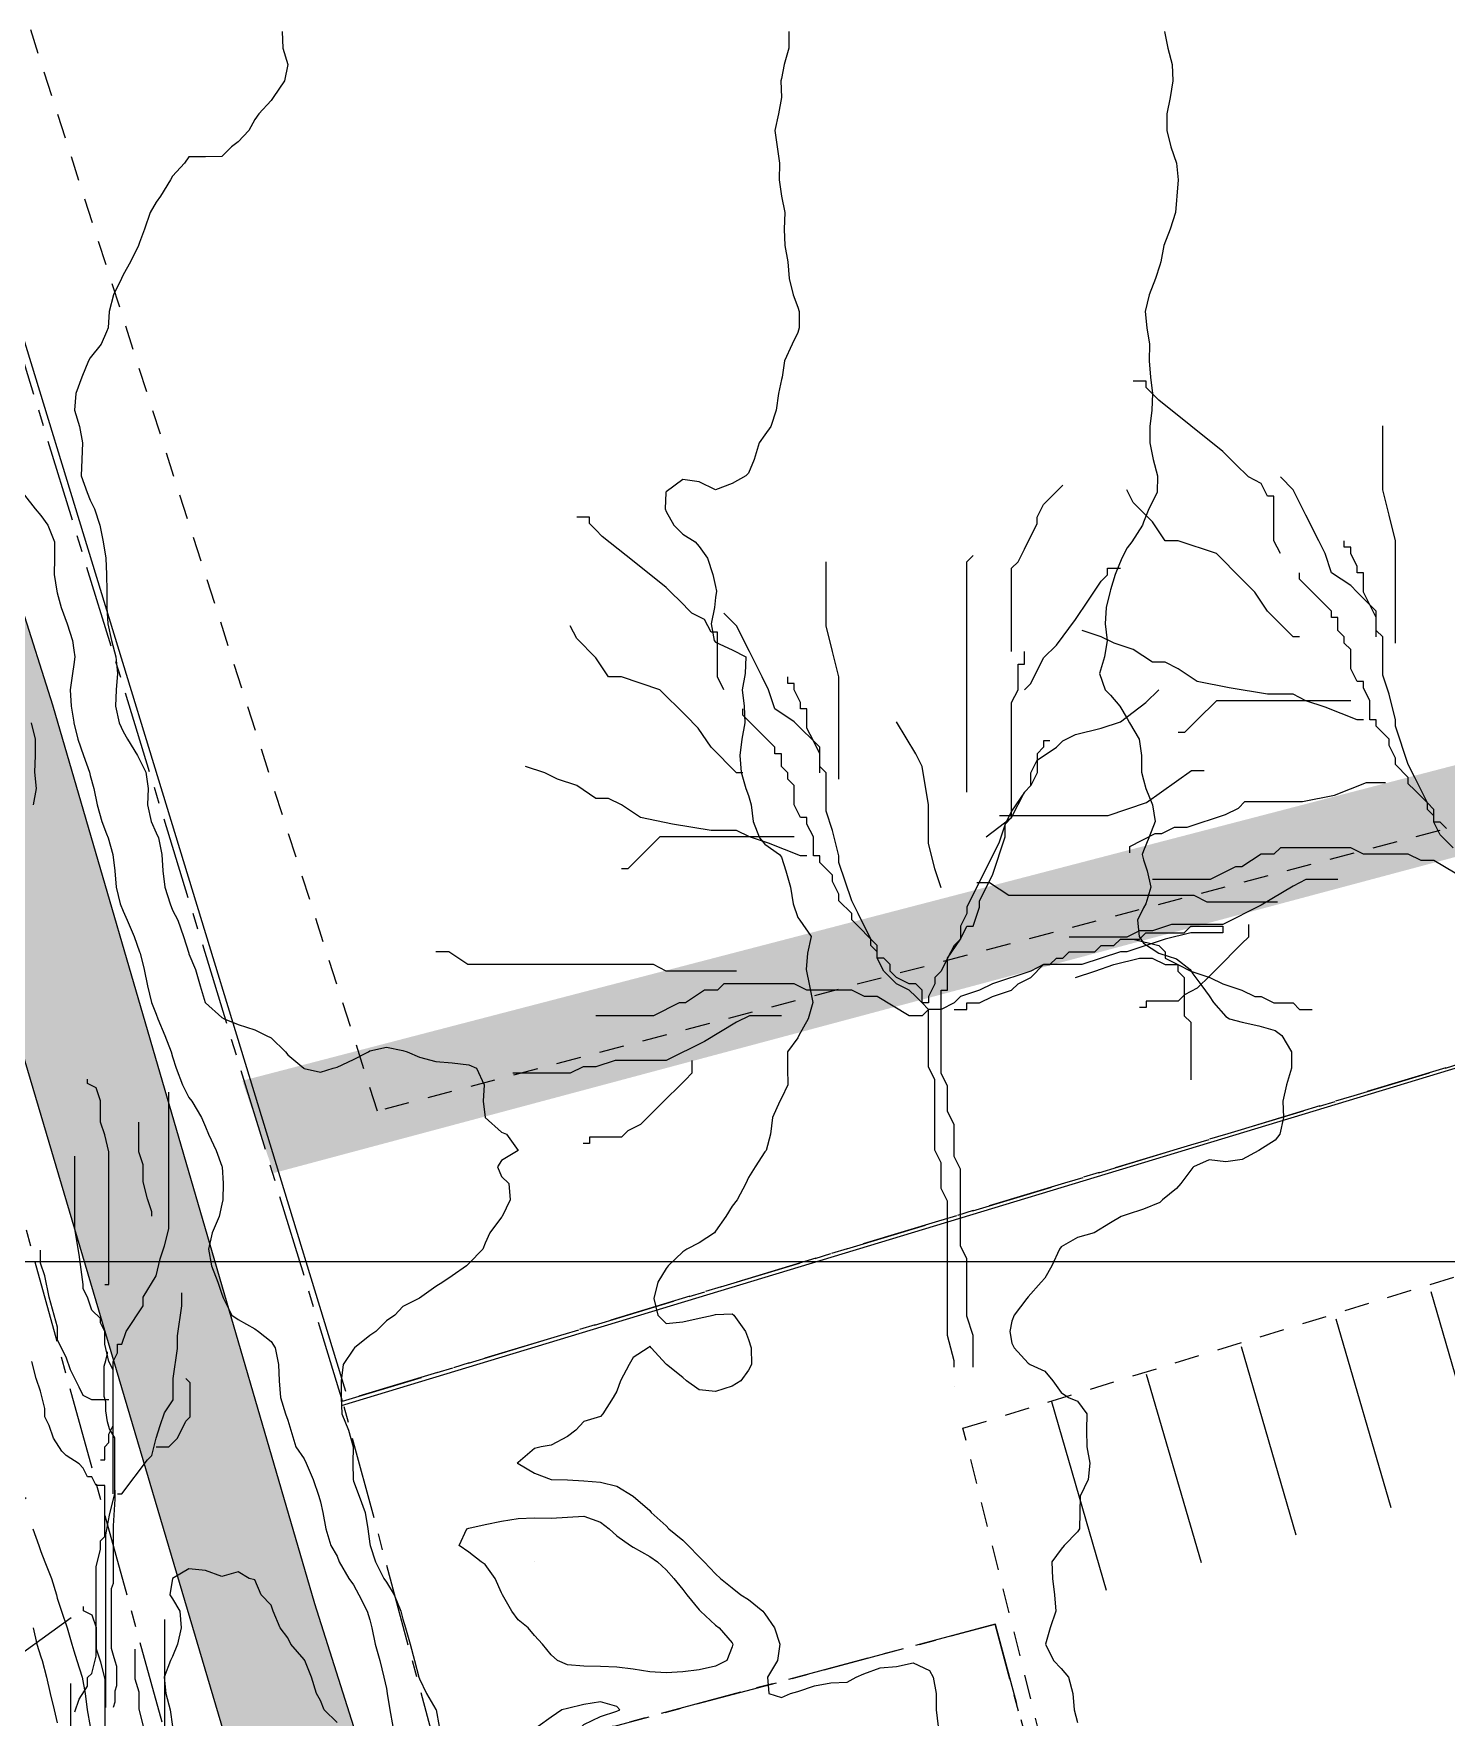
# Model space of a CAD drawing. Header units: centimetres. Extents: x 0 to 642158, y -847 to 649707.
# Drawn here: x 616897 to 616940, y 621173.5 to 621224.7 of the extents above; entities that cross this region are included whole.
import ezdxf

# ---------------------------------------------------------------- set-up
doc = ezdxf.new("R2010")
doc.units = ezdxf.units.CM
doc.header["$MEASUREMENT"] = 0
doc.linetypes.add('CENTERX2', pattern=[4, 2.5, -0.5, 0.5, -0.5])
doc.linetypes.add('JIS_02_0.7', pattern=[1.35, 0.75, -0.6])
for name, color, linetype, lineweight in [('MEV_grille', 254, 'Continuous', 9), ('MEV_schema paysager_V', 7, 'Continuous', 20), ('MEV_vegetal_V', 7, 'Continuous', 25), ('WAL_parcellaire agricole', 7, 'JIS_02_0.7', 25), ('WAL_topographie 0.5', 253, 'Continuous', 20)]:
    doc.layers.add(name, color=color, linetype=linetype, lineweight=lineweight)
doc.layers.add('MEV_schema paysager_Ha', color=7, linetype='Continuous', lineweight=25, transparency=0.13)
doc.layers.add('SPW_parcellaire cadastral', color=7, linetype='CENTERX2', lineweight=25, true_color=0xff0542)
doc.linetypes.add('FENCELINE1', pattern='A,6.35,-2.54,[133,ltypeshp.shx,S=2.54,R=0,X=-2.54,Y=0],-2.54,25.4', length=36.83)
picture_1 = doc.add_image_def('image2.png', size_in_pixel=(6614, 11023))

# ---------------------------------------------------------------- blocks, each defined once
blk = doc.blocks.new('legende vegetal')
at = {"layer": 'MEV_vegetal_V'}
for points in [[(616934.811, 621208.694), (616934.616, 621209.083), (616934.616, 621210.442), (616934.422, 621210.442), (616934.228, 621210.831), (616933.839, 621211.025), (616933.451, 621211.414), (616933.256, 621211.608), (616933.062, 621211.802), (616932.09, 621212.579), (616931.119, 621213.356), (616930.924, 621213.55), (616930.73, 621213.745), (616930.73, 621213.939), (616930.342, 621213.939)], [(616938.309, 621205.975), (616938.309, 621209.083), (616938.114, 621209.86), (616937.92, 621210.637), (616937.92, 621212.579)], [(616937.726, 621206.169), (616937.726, 621206.946), (616937.531, 621207.14), (616937.143, 621207.529), (616936.948, 621207.723), (616936.365, 621208.111), (616936.171, 621208.694), (616935.977, 621209.083), (616935.588, 621209.86), (616935.199, 621210.637), (616934.811, 621211.025)], [(616926.645, 621205.724), (616926.645, 621208.249), (616926.84, 621208.443), (616927.034, 621208.832), (616927.423, 621209.609), (616927.423, 621209.803), (616927.617, 621210.192), (616928.2, 621210.774)], [(616935.394, 621206.169), (616935.199, 621206.169), (616934.422, 621206.946), (616934.033, 621207.529), (616933.645, 621207.917), (616932.868, 621208.694), (616931.702, 621209.083), (616931.313, 621209.083), (616930.924, 621209.665), (616930.342, 621210.248), (616930.147, 621210.637)], [(616917.901, 621204.559), (616917.707, 621204.947), (616917.707, 621206.307), (616917.513, 621206.307), (616917.318, 621206.695), (616916.93, 621206.89), (616916.541, 621207.278), (616916.347, 621207.472), (616916.152, 621207.666), (616915.181, 621208.443), (616914.209, 621209.22), (616914.015, 621209.415), (616913.82, 621209.609), (616913.82, 621209.803), (616913.432, 621209.803)], [(616940.057, 621199.759), (616939.669, 621200.147), (616939.474, 621200.536), (616939.474, 621200.924), (616939.28, 621201.119), (616938.891, 621201.896), (616938.697, 621202.284), (616938.309, 621203.45), (616938.309, 621203.644), (616938.114, 621204.421), (616937.92, 621205.003), (616937.92, 621206.169), (616937.726, 621206.363), (616937.726, 621206.752), (616937.531, 621207.14), (616937.337, 621207.529), (616937.337, 621208.111), (616937.143, 621208.111), (616937.143, 621208.306), (616936.948, 621208.694), (616936.948, 621208.888), (616936.754, 621208.888), (616936.754, 621209.083)], [(616925.285, 621201.451), (616925.285, 621208.443), (616925.48, 621208.638)], [(616921.399, 621201.839), (616921.399, 621204.947), (616921.204, 621205.724), (616921.01, 621206.501), (616921.01, 621208.443)], [(616927.034, 621204.559), (616927.228, 621204.753), (616927.617, 621205.53), (616928.006, 621205.918), (616928.589, 621206.695), (616928.977, 621207.278), (616929.366, 621207.861), (616929.56, 621208.055), (616929.56, 621208.249), (616929.949, 621208.249)], [(616939.863, 621200.342), (616939.669, 621200.536), (616939.474, 621200.536), (616939.474, 621200.73), (616939.28, 621200.924), (616939.28, 621201.119), (616938.891, 621201.507), (616938.697, 621201.701), (616938.697, 621201.896), (616938.309, 621202.284), (616938.309, 621202.478), (616938.114, 621202.867), (616938.114, 621203.061), (616937.726, 621203.45), (616937.726, 621203.644), (616937.531, 621203.644), (616937.531, 621204.227), (616937.337, 621204.615), (616937.337, 621204.809), (616937.143, 621204.809), (616936.948, 621205.198), (616936.948, 621205.78), (616936.754, 621205.975), (616936.754, 621206.169), (616936.56, 621206.363), (616936.56, 621206.752), (616936.365, 621206.752), (616936.365, 621206.946), (616936.171, 621207.14), (616935.977, 621207.334), (616935.588, 621207.723), (616935.394, 621207.917), (616935.394, 621208.111)], [(616918.484, 621202.033), (616918.29, 621202.033), (616917.513, 621202.81), (616917.124, 621203.393), (616916.735, 621203.782), (616915.958, 621204.559), (616914.792, 621204.947), (616914.403, 621204.947), (616914.015, 621205.53), (616913.432, 621206.113), (616913.238, 621206.501)], [(616920.816, 621202.033), (616920.816, 621202.81), (616920.622, 621203.005), (616920.233, 621203.393), (616920.039, 621203.587), (616919.456, 621203.976), (616919.261, 621204.559), (616919.067, 621204.947), (616918.678, 621205.724), (616918.29, 621206.501), (616917.901, 621206.89)], [(616937.337, 621203.644), (616937.143, 621203.644), (616936.171, 621204.032), (616935.588, 621204.227), (616935.199, 621204.421), (616934.422, 621204.421), (616933.256, 621204.615), (616932.285, 621204.809), (616931.702, 621205.198), (616931.313, 621205.392), (616930.924, 621205.392), (616930.342, 621205.78), (616929.759, 621205.975), (616929.37, 621206.169), (616928.787, 621206.363)], [(616925.48, 621183.969), (616925.48, 621184.94), (616925.285, 621185.523), (616925.285, 621187.271), (616925.091, 621187.659), (616925.091, 621189.99), (616924.897, 621190.379), (616924.897, 621191.35), (616924.702, 621191.738), (616924.702, 621192.515), (616924.508, 621192.904), (616924.508, 621195.429), (616924.702, 621195.429), (616924.702, 621196.4), (616925.091, 621196.983), (616925.285, 621197.371), (616925.48, 621197.371), (616925.674, 621197.954), (616925.674, 621198.148), (616926.063, 621198.925), (616926.451, 621200.091), (616926.451, 621200.479), (616926.645, 621200.674), (616926.645, 621204.17), (616926.84, 621204.559), (616926.84, 621205.336), (616927.034, 621205.336), (616927.034, 621205.724)], [(616927.811, 621203.005), (616927.617, 621203.005), (616927.617, 621202.81), (616927.423, 621202.616), (616927.423, 621202.033), (616927.228, 621201.645), (616927.034, 621201.451), (616926.645, 621200.868), (616926.451, 621200.479), (616926.257, 621199.897), (616925.48, 621198.343), (616925.285, 621197.954), (616925.285, 621197.76), (616925.091, 621197.371), (616925.091, 621196.983), (616924.897, 621196.789), (616924.702, 621196.4), (616924.508, 621196.012), (616924.314, 621195.818), (616924.314, 621195.623), (616924.119, 621195.235), (616924.119, 621195.041), (616923.925, 621195.041), (616923.731, 621195.235), (616923.536, 621195.429), (616923.148, 621195.623), (616922.759, 621196.012), (616922.565, 621196.4), (616922.565, 621196.789), (616922.37, 621196.983), (616921.982, 621197.76), (616921.787, 621198.148), (616921.399, 621199.314), (616921.399, 621199.508), (616921.204, 621200.285), (616921.01, 621200.868), (616921.01, 621202.033), (616920.816, 621202.228), (616920.816, 621202.616), (616920.622, 621203.005), (616920.427, 621203.393), (616920.427, 621203.976), (616920.233, 621203.976), (616920.233, 621204.17), (616920.039, 621204.559), (616920.039, 621204.753), (616919.844, 621204.753), (616919.844, 621204.947)], [(616925.868, 621200.091), (616926.645, 621200.674), (616927.034, 621201.451), (616927.228, 621201.645), (616927.228, 621202.033), (616927.423, 621202.422), (616928.006, 621202.81), (616928.2, 621203.005), (616928.589, 621203.199), (616929.366, 621203.393), (616929.949, 621203.587), (616930.726, 621204.17), (616931.115, 621204.559)], [(616924.897, 621183.969), (616924.897, 621184.163), (616924.702, 621184.94), (616924.702, 621189.019), (616924.508, 621189.408), (616924.508, 621190.184), (616924.314, 621190.573), (616924.314, 621192.71), (616924.119, 621193.098), (616924.119, 621194.846), (616923.925, 621195.041), (616923.925, 621195.429), (616923.731, 621195.623), (616923.536, 621195.623), (616923.148, 621195.818), (616922.953, 621196.012), (616922.953, 621196.206), (616922.759, 621196.4), (616922.565, 621196.4), (616922.565, 621196.595), (616922.37, 621196.789), (616922.37, 621196.983), (616921.982, 621197.371), (616921.787, 621197.566), (616921.787, 621197.76), (616921.399, 621198.148), (616921.399, 621198.343), (616921.204, 621198.731), (616921.204, 621198.925), (616920.816, 621199.314), (616920.816, 621199.508), (616920.622, 621199.508), (616920.622, 621200.091), (616920.427, 621200.479), (616920.427, 621200.674), (616920.233, 621200.674), (616920.039, 621201.062), (616920.039, 621201.645), (616919.844, 621201.839), (616919.844, 621202.033), (616919.65, 621202.228), (616919.65, 621202.616), (616919.456, 621202.616), (616919.456, 621202.81), (616919.261, 621203.005), (616919.067, 621203.199), (616918.678, 621203.587), (616918.484, 621203.782), (616918.484, 621203.976)], [(616936.948, 621204.227), (616932.868, 621204.227), (616932.673, 621204.032), (616932.479, 621203.838), (616932.09, 621203.45), (616931.896, 621203.255), (616931.702, 621203.255)], [(616924.508, 621198.537), (616924.314, 621199.12), (616924.119, 621199.897), (616924.119, 621201.062), (616923.925, 621202.228), (616923.731, 621202.616), (616923.148, 621203.587)], [(616920.427, 621199.508), (616920.233, 621199.508), (616919.261, 621199.897), (616918.678, 621200.091), (616918.29, 621200.285), (616917.513, 621200.285), (616916.347, 621200.479), (616915.375, 621200.674), (616914.792, 621201.062), (616914.403, 621201.256), (616914.015, 621201.256), (616913.432, 621201.645), (616912.849, 621201.839), (616912.46, 621202.033), (616911.877, 621202.228)], [(616926.279, 621200.741), (616929.583, 621200.741), (616930.748, 621201.129), (616932.109, 621202.101), (616932.497, 621202.101)], [(616930.233, 621199.605), (616930.233, 621199.799), (616931.01, 621200.187), (616931.205, 621200.187), (616931.593, 621200.382), (616931.982, 621200.382), (616933.148, 621200.77), (616933.536, 621200.964), (616933.731, 621201.159), (616935.479, 621201.159), (616936.451, 621201.353), (616937.423, 621201.741), (616938.006, 621201.741)], [(616940.446, 621198.788), (616939.474, 621199.37), (616939.086, 621199.37), (616938.697, 621199.565), (616937.337, 621199.565), (616936.948, 621199.759), (616934.811, 621199.759), (616934.616, 621199.565), (616934.228, 621199.565), (616933.645, 621199.176), (616933.451, 621199.176), (616932.673, 621198.788), (616930.924, 621198.788)], [(616920.039, 621200.091), (616915.958, 621200.091), (616915.764, 621199.897), (616915.569, 621199.702), (616915.181, 621199.314), (616914.986, 621199.12), (616914.792, 621199.12)], [(616936.56, 621198.788), (616935.588, 621198.788), (616935.199, 621198.593), (616934.228, 621198.011), (616933.062, 621197.428), (616931.507, 621197.428), (616930.924, 621197.234), (616930.536, 621197.234), (616930.147, 621197.04), (616928.398, 621197.04)], [(616934.721, 621198.109), (616932.584, 621198.109), (616932.195, 621198.303), (616926.56, 621198.303), (616925.977, 621198.691), (616925.588, 621198.691)], [(616924.897, 621194.846), (616925.285, 621194.846), (616925.285, 621195.041), (616925.674, 621195.041), (616926.063, 621195.235), (616926.645, 621195.429), (616926.84, 621195.623), (616927.228, 621195.818), (616927.617, 621196.206), (616927.811, 621196.206), (616928.006, 621196.4), (616928.2, 621196.4), (616928.394, 621196.595), (616929.172, 621196.595), (616929.366, 621196.789), (616929.754, 621196.789), (616929.949, 621196.983), (616930.532, 621196.983), (616930.726, 621197.177), (616931.892, 621197.177), (616932.086, 621197.371), (616933.058, 621197.371), (616933.058, 621197.177), (616932.086, 621197.177), (616931.309, 621196.983), (616930.143, 621196.595), (616929.949, 621196.595), (616928.783, 621196.206), (616927.617, 621196.206), (616927.228, 621196.012), (616926.063, 621195.623), (616925.674, 621195.429), (616925.091, 621195.235), (616924.897, 621195.041), (616924.508, 621194.846), (616924.119, 621194.846), (616923.925, 621194.652), (616923.536, 621194.652), (616922.565, 621195.235), (616922.176, 621195.235), (616921.787, 621195.429), (616920.427, 621195.429), (616920.039, 621195.623), (616917.901, 621195.623), (616917.707, 621195.429), (616917.318, 621195.429), (616916.735, 621195.041), (616916.541, 621195.041), (616915.764, 621194.652), (616914.015, 621194.652)], [(616933.839, 621197.428), (616933.839, 621197.04), (616933.645, 621196.845), (616933.451, 621196.651), (616933.062, 621196.263), (616932.673, 621195.874), (616932.285, 621195.486), (616931.896, 621195.291), (616931.702, 621195.097), (616930.73, 621195.097), (616930.73, 621194.903), (616930.536, 621194.903)], [(616930.143, 621196.983), (616930.337, 621196.983), (616931.115, 621196.789), (616931.309, 621196.595), (616931.309, 621196.4), (616931.698, 621196.206), (616931.698, 621196.012), (616931.892, 621195.818), (616931.892, 621194.652), (616932.086, 621194.458), (616932.086, 621192.71)], [(616918.29, 621196.012), (616916.152, 621196.012), (616915.764, 621196.206), (616910.128, 621196.206), (616909.546, 621196.595), (616909.157, 621196.595)], [(616928.589, 621195.818), (616929.172, 621196.012), (616929.754, 621196.206), (616930.532, 621196.4), (616930.92, 621196.4), (616931.309, 621196.206), (616931.698, 621196.206), (616932.086, 621196.012), (616932.669, 621195.818), (616933.058, 621195.623), (616933.641, 621195.429), (616934.03, 621195.235), (616934.224, 621195.235), (616934.612, 621195.041), (616935.195, 621195.041), (616935.39, 621194.846), (616935.778, 621194.846)], [(616919.65, 621194.652), (616918.678, 621194.652), (616918.29, 621194.458), (616917.318, 621193.875), (616916.152, 621193.292), (616914.598, 621193.292), (616914.015, 621193.098), (616913.626, 621193.098), (616913.238, 621192.904), (616911.489, 621192.904)], [(616916.93, 621193.292), (616916.93, 621192.904), (616916.735, 621192.71), (616916.541, 621192.515), (616916.152, 621192.127), (616915.764, 621191.738), (616915.375, 621191.35), (616914.986, 621191.156), (616914.792, 621190.961), (616913.82, 621190.961), (616913.82, 621190.767), (616913.626, 621190.767)], [(616899.092, 621186.488), (616899.222, 621186.488), (616899.222, 621190.514), (616899.092, 621191.033), (616898.963, 621191.423), (616898.963, 621192.072), (616898.833, 621192.462), (616898.573, 621192.592), (616898.573, 621192.722)], [(616898.963, 621181.163), (616899.092, 621181.163), (616899.092, 621181.552), (616899.222, 621181.682), (616899.222, 621181.942), (616899.353, 621182.202), (616899.353, 621184.15), (616899.482, 621184.409), (616899.482, 621184.669), (616899.612, 621184.669), (616899.742, 621185.059), (616900.262, 621185.838), (616900.262, 621186.098), (616900.652, 621186.747), (616900.782, 621187.267), (616900.911, 621187.657), (616901.041, 621188.176), (616901.041, 621192.332)], [(616900.521, 621188.566), (616900.521, 621188.695), (616900.392, 621189.085), (616900.262, 621189.605), (616900.262, 621190.124), (616900.132, 621190.514), (616900.132, 621191.423)], [(616899.353, 621180.123), (616899.353, 621183.89), (616899.222, 621184.15), (616899.092, 621184.669), (616899.092, 621185.059), (616898.963, 621185.319), (616898.963, 621185.449), (616898.702, 621185.708), (616898.573, 621186.098), (616898.443, 621186.358), (616898.443, 621186.488), (616898.313, 621187.397), (616898.183, 621188.176), (616898.183, 621190.384)], [(616898.183, 621173.499), (616898.313, 621173.889), (616898.573, 621174.279), (616898.573, 621174.539), (616898.702, 621174.668), (616898.833, 621175.188), (616898.833, 621177.915), (616898.963, 621178.435), (616898.963, 621178.695), (616899.092, 621178.825), (616899.092, 621180.383), (616898.833, 621180.383), (616898.702, 621180.643), (616898.573, 621180.643), (616898.443, 621180.903), (616898.313, 621181.033), (616897.923, 621181.292), (616897.793, 621181.422), (616897.534, 621181.812), (616897.403, 621182.202), (616897.273, 621182.461), (616897.273, 621182.721), (616897.144, 621183.24), (616897.014, 621183.63), (616896.883, 621184.15)], [(616899.222, 621182.981), (616898.702, 621182.981), (616898.443, 621183.111), (616898.313, 621183.37), (616898.053, 621183.89), (616897.923, 621184.28), (616897.663, 621184.799), (616897.663, 621185.189), (616897.403, 621186.098), (616897.273, 621186.747), (616897.144, 621187.137), (616897.144, 621187.527)], [(616899.482, 621180.123), (616899.612, 621180.123), (616900.392, 621181.163), (616900.521, 621181.292), (616900.652, 621181.812), (616900.782, 621182.202), (616900.911, 621182.591), (616901.172, 621182.981), (616901.172, 621183.63), (616901.301, 621184.539), (616901.301, 621184.929), (616901.431, 621185.838), (616901.431, 621186.228)], [(616899.126, 621173.635), (616899.126, 621178.876), (616899.181, 621179.149), (616899.236, 621179.477), (616899.4, 621180.132), (616899.4, 621181.824), (616899.236, 621182.097), (616899.181, 621182.316), (616899.126, 621182.643), (616899.126, 621182.916), (616899.072, 621183.08), (616899.072, 621184.008), (616899.126, 621184.172), (616899.181, 621184.39), (616899.181, 621184.445)], [(616900.652, 621181.552), (616901.041, 621181.552), (616901.172, 621181.682), (616901.301, 621181.812), (616901.561, 621182.332), (616901.691, 621182.461), (616901.691, 621183.5), (616901.561, 621183.63)], [(616924.897, 621183.386), (616924.897, 621183.386)], [(616899.4, 621180.241), (616899.4, 621179.968), (616899.345, 621179.149), (616899.345, 621177.402), (616899.29, 621177.238), (616899.29, 621175.436), (616899.345, 621175.218), (616899.4, 621175.054), (616899.454, 621174.891), (616899.454, 621174.29), (616899.4, 621174.126), (616899.4, 621173.798), (616899.345, 621173.635)], [(616898.973, 621170.466), (616899.103, 621170.466), (616899.103, 621174.492), (616898.973, 621175.012), (616898.843, 621175.402), (616898.843, 621176.051), (616898.713, 621176.44), (616898.453, 621176.57), (616898.453, 621176.7)], [(616898.843, 621165.141), (616898.973, 621165.141), (616898.973, 621165.53), (616899.103, 621165.66), (616899.103, 621165.92), (616899.233, 621166.18), (616899.233, 621168.128), (616899.363, 621168.388), (616899.363, 621168.647), (616899.493, 621168.647), (616899.623, 621169.037), (616900.142, 621169.816), (616900.142, 621170.076), (616900.532, 621170.726), (616900.662, 621171.245), (616900.792, 621171.635), (616900.922, 621172.154), (616900.922, 621176.31)], [(616900.402, 621172.544), (616900.402, 621172.674), (616900.272, 621173.064), (616900.142, 621173.583), (616900.142, 621174.103), (616900.013, 621174.492), (616900.013, 621175.402)], [(616899.233, 621164.102), (616899.233, 621167.868), (616899.103, 621168.128), (616898.973, 621168.647), (616898.973, 621169.037), (616898.843, 621169.297), (616898.843, 621169.427), (616898.583, 621169.687), (616898.453, 621170.076), (616898.323, 621170.336), (616898.323, 621170.466), (616898.194, 621171.375), (616898.064, 621172.154), (616898.064, 621174.362)]]:
    blk.add_lwpolyline(points, dxfattribs=at)
blk = doc.blocks.new('*U114')
at = {"layer": 'MEV_grille', "transparency": 33554687}
blk.add_lwpolyline([(-1338.461, 0), (1338.461, 0)], dxfattribs=at)
blk = doc.blocks.new('*U115')
at = {"layer": 'MEV_grille', "color": 0, "linetype": 'ByBlock', "lineweight": -2, "transparency": 16777216}
blk.add_blockref('*U114', (0, -1200), dxfattribs=at)

msp = doc.modelspace()

# ---------------------------------------------------------------- hatches: boundary and pattern name
at = {"layer": 'MEV_schema paysager_Ha', "transparency": 33554687}
h = msp.add_hatch(dxfattribs=at)
h.set_pattern_fill('AR-CONC', color=256, angle=180)
h.set_pattern_definition([(230, (-1675.227, 123.2765), (-7.172601826, 0.62752135), [0.75, -8.25]), (175, (-1675.227, 123.2765), (1.387513336, -7.52192134), [0.6, -6.6]), (280.4514445, (-1675.8244, 123.329), (-5.78508847, -6.89439991), [0.63740192, -7.01142112]), (226.1842, (-1675.227, 121.2765), (-10.67241331, 1.65519281), [1.125, -12.375]), (276.6356355, (-1676.116, 121.414), (-9.34661946, -9.74118601), [0.95610342, -10.5171376]), (171.184164, (-1675.227, 121.277), (-9.34661945, -9.741186), [0.9, -9.90000001]), (201, (-1676.227, 121.7765), (-5.96907052, 4.026188907), [0.75, -8.25]), (146, (-1676.227, 121.7765), (-2.43315332, -7.25150045), [0.6, -6.6]), (251.4514447, (-1676.724, 122.112), (-8.40222377, -3.22531153), [0.6374019, -7.01142112]), (217.5, (-1675.2267, 123.2765), (-0.121598553, -3.328938538), [0, -6.52, 0, -6.7, 0, -6.625]), (187.5, (-1675.2267, 123.2765), (-2.630695374, -3.944117119), [0, -3.82, 0, -6.37, 0, -2.525]), (147.5, (-1672.9967, 123.2765), (-5.338224362, 0.225548717), [0, -2.5, 0, -7.8, 0, -10.35]), (137.5, (-1671.9967, 123.2765), (-5.831861693, -1.001049823), [0, -3.25, 0, -5.18, 0, -7.35])])
h.paths.add_polyline_path([(616909.526, 621164.516), (616905.57, 621176.973), (616897.611, 621204.282), (616893.674, 621216.683), (616888.089, 621230.376), (616880.09, 621241.562), (616871.93, 621248.589), (616863.016, 621252.97), (616849.267, 621256.445), (616826.756, 621258.258), (616803.64, 621261.733), (616786.87, 621263.697), (616771.912, 621265.963), (616764.207, 621267.625), (616763.754, 621263.848), (616777.2, 621261.884), (616805.151, 621257.956), (616823.885, 621255.387), (616841.26, 621254.028), (616852.44, 621252.366), (616861.505, 621249.646), (616868.304, 621246.775), (616874.872, 621242.103), (616880.768, 621235.156), (616886.436, 621224.611), (616890.959, 621213.024), (616905.657, 621163.442), (616913.881, 621141.447), (616916.974, 621142.45), (616915.987, 621145.136), (616913.274, 621153.306)])
h = msp.add_hatch(dxfattribs=at)
h.set_pattern_fill('ANSI31', color=60, scale=30, angle=351)
h.paths.add_polyline_path([(616875.009, 621239.839), (616881.874, 621229.81), (616886.45, 621221.893), (616888.914, 621212.275), (616893.321, 621190.809), (616897.189, 621179.05), (616907.993, 621151.58), (616917.109, 621129.424), (616929.889, 621106.642), (616946.16, 621080.317), (616949.697, 621074.039), (616954.461, 621066.102), (616970.722, 621037.835), (616976.752, 621021.411), (616980.026, 621010.154), (616982.854, 620999.006), (616989.654, 620982.876), (616995.508, 620967.769), (616999.131, 620959.573), (617008.258, 620938.09), (617012.245, 620928.983), (617006.707, 620935.343), (617001.767, 620944.62), (616986.247, 620981.031), (616974.528, 621009.365), (616969.536, 621025.48), (616961.782, 621038.985), (616953.793, 621052.843), (616948.624, 621065.291), (616943.572, 621072.338), (616939.46, 621079.501), (616933.339, 621087.695), (616925.21, 621101.403), (616919.298, 621110.267), (616914.617, 621117.983), (616909.523, 621128.986), (616904.832, 621137.752), (616902.895, 621142.645), (616900.855, 621153.449), (616896.267, 621165.681), (616894.227, 621175.466), (616888.652, 621193.859), (616882.864, 621212.223), (616878.837, 621226.562), (616877.632, 621230.778), (616875.619, 621237.576)])
h = msp.add_hatch(dxfattribs=at)
h.set_pattern_fill('AR-SAND', color=256, angle=45)
h.set_pattern_definition([(82.5, (0, 0), (-1.407013184, 1.3179271225), [0, -1.52, 0, -1.7, 0, -1.625]), (52.5, (0, 0), (-0.744137511, 3.24697973), [0, -0.82, 0, -1.37, 0, -0.525]), (12.5, (-0.8697, -0.8697), (2.198029273, 2.206032383), [0, -0.5, 0, -1.8, 0, -2.35]), (2.5, (-0.8697, -0.8697), (1.5050421636, 2.746262851), [0, -0.25, 0, -1.18, 0, -1.35])])
edge = h.paths.add_edge_path()
edge.add_line((616904.324, 621190.066), (616982.401, 621210.953))
edge.add_arc((616984.552, 621198.967), 12.177, 33.0735, 100.1729, ccw=False)
edge.add_line((616994.756, 621205.612), (617014.985, 621133.912))
edge.add_line((617014.985, 621133.912), (617017.553, 621134.537))
edge.add_line((617017.553, 621134.537), (616997.388, 621206.734))
edge.add_arc((616985.445, 621200.128), 13.648, 28.9491, 104.5602)
edge.add_line((616982.014, 621213.338), (616903.37, 621192.87))
edge.add_line((616903.37, 621192.87), (616904.324, 621190.066))

# ---------------------------------------------------------------- linework, layer by layer
for points in [[(616958.713, 621066.221), (616954.469, 621073.158), (616950.532, 621080.707), (616940.964, 621097.178), (616934.94, 621107.28), (616921.498, 621129.7), (616919.468, 621135.658), (616915.987, 621145.136), (616913.274, 621153.306), (616909.526, 621164.516), (616905.57, 621176.973), (616897.611, 621204.282), (616893.674, 621216.683)], [(616890.959, 621213.024), (616905.657, 621163.442), (616915.478, 621137.177), (616918.331, 621128.721), (616930.292, 621108.228), (616939.202, 621093.67), (616946.947, 621080.099), (616953.326, 621069.67), (616962.71, 621054.308), (616967.923, 621045.7), (616973.475, 621034.879), (616976.694, 621025.181), (616980.085, 621013.721), (616984.727, 620999.055), (616988.811, 620988.842), (616998.458, 620963.636), (617005.585, 620947.723), (617013.167, 620930.996)]]:
    msp.add_lwpolyline(points)
at = {"layer": 'MEV_schema paysager_V', "color": 60, "linetype": 'FENCELINE1', "ltscale": 0.2}
msp.add_lwpolyline([(616906.386, 621183), (617050.979, 621226.816), (617022.978, 621370.881)], dxfattribs=at)
at = {"layer": 'MEV_schema paysager_V', "linetype": 'FENCELINE1', "ltscale": 0.2}
msp.add_lwpolyline([(616906.516, 621183.424), (616891.374, 621232.906)], dxfattribs=at)
at = {"layer": 'MEV_schema paysager_V', "color": 51}
for points in [[(616939.479, 621186.47), (616941.143, 621180.745)], [(616936.598, 621185.632), (616938.263, 621179.907)], [(616933.717, 621184.795), (616935.382, 621179.069)], [(616930.836, 621183.957), (616932.501, 621178.232)], [(616927.956, 621183.119), (616929.62, 621177.394)]]:
    msp.add_lwpolyline(points, dxfattribs=at)
at = {"layer": 'SPW_parcellaire cadastral'}
for points in [[(616985.886, 621207.147), (616906.418, 621183.133), (616891.176, 621232.847), (616944.019, 621346.288), (616985.886, 621207.147)], [(616890.69, 621210.508), (616901.351, 621171.858), (616917.917, 621128.693), (616934.422, 621099.917), (616956.278, 621063.795), (616966.005, 621047.649), (616972.661, 621033.385), (616986.247, 620994.34), (616997.161, 620964.756), (617007.16, 620943.302), (617040.432, 620860.63), (617055.251, 620825.321), (617059.419, 620816.807), (617066.122, 620806.324), (617073.9, 620794.216)], [(616994.605, 621177.519), (616947.391, 621164.013), (616944.915, 621163.304), (616939.38, 621161.721), (616930.885, 621159.242), (616926.239, 621176.359), (616909.455, 621171.862), (616906.418, 621183.133), (616985.886, 621207.147), (616994.605, 621177.519)], [(616930.885, 621159.242), (616927.34, 621158.339), (616923.336, 621172.8), (616910.198, 621169.172), (616909.455, 621171.862), (616926.239, 621176.359), (616930.885, 621159.242)]]:
    msp.add_lwpolyline(points, dxfattribs=at)
at = {"layer": 'WAL_parcellaire agricole'}
msp.add_lwpolyline([(617042.845, 621103.895), (617012.847, 621093.891), (616997.982, 621159.103), (616995.481, 621170.388), (616996.237, 621172.588), (616994.837, 621177.888), (616991.837, 621177.388), (616930.94, 621159.681), (616925.266, 621182.309), (616990.191, 621202.316), (616991.691, 621205.459), (616989.976, 621209.387), (616986.118, 621212.53), (616964.548, 621207.027), (616907.479, 621191.949), (616895.475, 621229.376)], dxfattribs=at)
at = {"layer": 'WAL_topographie 0.5'}
for points in [[(616904.578, 621224.75), (616904.602, 621224.25), (616904.75, 621223.75), (616904.75, 621223.75), (616904.75, 621223.75), (616904.65, 621223.25), (616904.313, 621222.75), (616904.25, 621222.659), (616903.875, 621222.25), (616903.75, 621222.083), (616903.574, 621221.75), (616903.25, 621221.406), (616903.042, 621221.25), (616902.75, 621220.958), (616902.25, 621220.95), (616901.75, 621220.942), (616901.619, 621220.75), (616901.25, 621220.361), (616901.193, 621220.25), (616900.89, 621219.75), (616900.75, 621219.566), (616900.574, 621219.25), (616900.395, 621218.75), (616900.25, 621218.341), (616900.218, 621218.25), (616899.971, 621217.75), (616899.75, 621217.355), (616899.705, 621217.25), (616899.461, 621216.75), (616899.329, 621216.25), (616899.291, 621215.75), (616899.25, 621215.625), (616899.083, 621215.25), (616898.75, 621214.836), (616898.696, 621214.75), (616898.5, 621214.25), (616898.31, 621213.75), (616898.276, 621213.25), (616898.424, 621212.75), (616898.514, 621212.25), (616898.495, 621211.75), (616898.474, 621211.25), (616898.653, 621210.75), (616898.75, 621210.514), (616898.88, 621210.25), (616899.038, 621209.75), (616899.145, 621209.25), (616899.221, 621208.75), (616899.25, 621208.25), (616899.25, 621208.25), (616899.253, 621207.75), (616899.253, 621207.25), (616899.289, 621206.75), (616899.399, 621206.25), (616899.532, 621205.75), (616899.583, 621205.25), (616899.541, 621204.75), (616899.519, 621204.25), (616899.631, 621203.75), (616899.75, 621203.488), (616899.878, 621203.25), (616900.187, 621202.75), (616900.25, 621202.635), (616900.438, 621202.25), (616900.506, 621201.75), (616900.49, 621201.25), (616900.602, 621200.75), (616900.75, 621200.403), (616900.822, 621200.25), (616900.927, 621199.75), (616900.956, 621199.25), (616901.016, 621198.75), (616901.175, 621198.25), (616901.25, 621198.054), (616901.417, 621197.75), (616901.583, 621197.25), (616901.743, 621196.75), (616901.75, 621196.725), (616901.953, 621196.25), (616902.086, 621195.75), (616902.243, 621195.25), (616902.25, 621195.236), (616902.75, 621194.792), (616902.821, 621194.75), (616903.25, 621194.583), (616903.75, 621194.415), (616904.1, 621194.25), (616904.25, 621194.172), (616904.684, 621193.75), (616904.75, 621193.663), (616905.236, 621193.25), (616905.25, 621193.238), (616905.75, 621193.13), (616906.136, 621193.25), (616906.25, 621193.287), (616906.75, 621193.513), (616907.202, 621193.75), (616907.25, 621193.781), (616907.75, 621193.887), (616908.25, 621193.792), (616908.375, 621193.75), (616908.75, 621193.592), (616909.25, 621193.455), (616909.75, 621193.417), (616910.25, 621193.352), (616910.487, 621193.25), (616910.718, 621192.75), (616910.686, 621192.25), (616910.75, 621191.75), (616910.75, 621191.75), (616911.25, 621191.31), (616911.4, 621191.25), (616911.75, 621190.75), (616911.75, 621190.75), (616911.75, 621190.749), (616911.25, 621190.45), (616911.125, 621190.25), (616911.25, 621189.964), (616911.464, 621189.75), (616911.511, 621189.25), (616911.266, 621188.75), (616911.25, 621188.724), (616910.89, 621188.25), (616910.75, 621187.932), (616910.681, 621187.75), (616910.25, 621187.319), (616910.181, 621187.25), (616909.75, 621186.938), (616909.462, 621186.75), (616909.25, 621186.619), (616908.75, 621186.265), (616908.731, 621186.25), (616908.25, 621186.009), (616908, 621185.75), (616907.75, 621185.579), (616907.425, 621185.25), (616907.25, 621185.131), (616906.78, 621184.75), (616906.75, 621184.719), (616906.44, 621184.25), (616906.376, 621183.75), (616906.372, 621183.25), (616906.399, 621182.75), (616906.595, 621182.25), (616906.74, 621181.75), (616906.728, 621181.25), (616906.736, 621180.75), (616906.75, 621180.703), (616906.917, 621180.25), (616907.108, 621179.75), (616907.189, 621179.25), (616907.25, 621178.801), (616907.257, 621178.75), (616907.42, 621178.25), (616907.673, 621177.75), (616907.75, 621177.633), (616907.983, 621177.25), (616908.19, 621176.75), (616908.25, 621176.511), (616908.324, 621176.25), (616908.472, 621175.75), (616908.605, 621175.25), (616908.731, 621174.75), (616908.75, 621174.694), (616908.967, 621174.25), (616909.25, 621173.766), (616909.264, 621173.75), (616909.351, 621173.25)], [(616919.978, 621224.75), (616919.974, 621224.25), (616919.838, 621223.75), (616919.75, 621223.321), (616919.736, 621223.25), (616919.75, 621222.751), (616919.75, 621222.75), (616919.75, 621222.75), (616919.658, 621222.25), (616919.547, 621221.75), (616919.625, 621221.25), (616919.687, 621220.75), (616919.679, 621220.25), (616919.75, 621219.75), (616919.75, 621219.75), (616919.85, 621219.25), (616919.829, 621218.75), (616919.852, 621218.25), (616919.944, 621217.75), (616919.983, 621217.25), (616920.104, 621216.75), (616920.25, 621216.381), (616920.294, 621216.25), (616920.292, 621215.75), (616920.25, 621215.611), (616920.074, 621215.25), (616919.846, 621214.75), (616919.771, 621214.25), (616919.75, 621214.179), (616919.664, 621213.75), (616919.592, 621213.25), (616919.432, 621212.75), (616919.25, 621212.5), (616919.074, 621212.25), (616918.923, 621211.75), (616918.75, 621211.333), (616918.673, 621211.25), (616918.25, 621211.021), (616917.75, 621210.827), (616917.25, 621211.071), (616916.75, 621211.141), (616916.25, 621210.766), (616916.238, 621210.75), (616916.222, 621210.25), (616916.25, 621210.167), (616916.477, 621209.75), (616916.75, 621209.477), (616917.125, 621209.25), (616917.25, 621209.103), (616917.5, 621208.75), (616917.669, 621208.25), (616917.75, 621207.893), (616917.776, 621207.75), (616917.75, 621207.55), (616917.718, 621207.25), (616917.62, 621206.75), (616917.711, 621206.25), (616917.75, 621206.193), (616918.25, 621205.964), (616918.667, 621205.75), (616918.647, 621205.25), (616918.554, 621204.75), (616918.615, 621204.25), (616918.64, 621203.75), (616918.548, 621203.25), (616918.487, 621202.75), (616918.529, 621202.25), (616918.664, 621201.75), (616918.75, 621201.541), (616918.833, 621201.25), (616918.89, 621200.75), (616919.089, 621200.25), (616919.25, 621200.058), (616919.694, 621199.75), (616919.75, 621199.667), (616919.889, 621199.25), (616920.026, 621198.75), (616920.107, 621198.25), (616920.25, 621197.833), (616920.306, 621197.75), (616920.65, 621197.25), (616920.54, 621196.75), (616920.5, 621196.25), (616920.6, 621195.75), (616920.705, 621195.25), (616920.566, 621194.75), (616920.284, 621194.25), (616920.25, 621194.17), (616919.932, 621193.75), (616919.939, 621193.25), (616919.943, 621192.75), (616919.75, 621192.343), (616919.704, 621192.25), (616919.478, 621191.75), (616919.417, 621191.25), (616919.285, 621190.75), (616919.25, 621190.707), (616918.948, 621190.25), (616918.75, 621189.932), (616918.664, 621189.75), (616918.407, 621189.25), (616918.25, 621189.061), (616918.066, 621188.75), (616917.75, 621188.297), (616917.715, 621188.25), (616917.25, 621187.947), (616916.873, 621187.75), (616916.75, 621187.67), (616916.31, 621187.25), (616916.25, 621187.169), (616915.993, 621186.75), (616915.874, 621186.25), (616916, 621185.75), (616916.25, 621185.489), (616916.75, 621185.547), (616917.25, 621185.653), (616917.681, 621185.75), (616917.75, 621185.771), (616918.25, 621185.787), (616918.308, 621185.75), (616918.661, 621185.25), (616918.75, 621185.011), (616918.835, 621184.75), (616918.846, 621184.25), (616918.75, 621184.071), (616918.521, 621183.75), (616918.25, 621183.588), (616917.75, 621183.432), (616917.25, 621183.482), (616916.866, 621183.75), (616916.75, 621183.851), (616916.254, 621184.25), (616916.25, 621184.258), (616915.79, 621184.75), (616915.75, 621184.805), (616915.699, 621184.75), (616915.25, 621184.461), (616915.122, 621184.25), (616914.863, 621183.75), (616914.75, 621183.433), (616914.638, 621183.25), (616914.326, 621182.75), (616914.25, 621182.671), (616913.75, 621182.519), (616913.506, 621182.25), (616913.25, 621182.06), (616912.75, 621181.796), (616912.45, 621181.75), (616912.25, 621181.694), (616911.75, 621181.271), (616911.725, 621181.25), (616911.75, 621181.239), (616912.25, 621180.942), (616912.75, 621180.75), (616912.75, 621180.75), (616913.25, 621180.743), (616913.75, 621180.715), (616914.25, 621180.67), (616914.75, 621180.553), (616915.241, 621180.25), (616915.25, 621180.244), (616915.75, 621179.809), (616915.792, 621179.75), (616916.25, 621179.342), (616916.331, 621179.25), (616916.75, 621178.91), (616916.92, 621178.75), (616917.25, 621178.406), (616917.405, 621178.25), (616917.75, 621177.888), (616917.898, 621177.75), (616918.25, 621177.457), (616918.518, 621177.25), (616918.75, 621177.103), (616919.182, 621176.75), (616919.25, 621176.667), (616919.543, 621176.25), (616919.704, 621175.75), (616919.627, 621175.25), (616919.331, 621174.75), (616919.37, 621174.25), (616919.75, 621174.127), (616920.029, 621174.25), (616920.25, 621174.311), (616920.75, 621174.488), (616921.25, 621174.57), (616921.75, 621174.591), (616922.02, 621174.75), (616922.25, 621174.849), (616922.75, 621175.032), (616923.25, 621175.07), (616923.75, 621175.184), (616924.25, 621174.953), (616924.362, 621174.75), (616924.447, 621174.25), (616924.455, 621173.75), (616924.516, 621173.25)], [(616931.393, 621224.75), (616931.49, 621224.25), (616931.617, 621223.75), (616931.642, 621223.25), (616931.558, 621222.75), (616931.464, 621222.25), (616931.46, 621221.75), (616931.577, 621221.25), (616931.75, 621220.75), (616931.75, 621220.75), (616931.806, 621220.25), (616931.766, 621219.75), (616931.75, 621219.625), (616931.721, 621219.25), (616931.564, 621218.75), (616931.372, 621218.25), (616931.279, 621217.75), (616931.25, 621217.65), (616931.117, 621217.25), (616930.922, 621216.75), (616930.8, 621216.25), (616930.85, 621215.75), (616930.929, 621215.25), (616930.922, 621214.75), (616930.966, 621214.25), (616931.025, 621213.75), (616931.006, 621213.25), (616930.944, 621212.75), (616930.944, 621212.25), (616931.042, 621211.75), (616931.174, 621211.25), (616931.161, 621210.75), (616930.911, 621210.25), (616930.75, 621209.841), (616930.719, 621209.75), (616930.398, 621209.25), (616930.25, 621209.06), (616930.091, 621208.75), (616929.893, 621208.25), (616929.75, 621207.788), (616929.738, 621207.75), (616929.621, 621207.25), (616929.588, 621206.75), (616929.645, 621206.25), (616929.562, 621205.75), (616929.412, 621205.25), (616929.583, 621204.75), (616929.75, 621204.583), (616930.036, 621204.25), (616930.25, 621203.875), (616930.328, 621203.75), (616930.617, 621203.25), (616930.687, 621202.75), (616930.69, 621202.25), (616930.75, 621202.019), (616930.821, 621201.75), (616931.027, 621201.25), (616931.102, 621200.75), (616930.913, 621200.25), (616930.75, 621199.861), (616930.707, 621199.75), (616930.75, 621199.583), (616930.861, 621199.25), (616930.976, 621198.75), (616930.824, 621198.25), (616930.75, 621198.125), (616930.567, 621197.75), (616930.615, 621197.25), (616930.75, 621197.05), (616931.219, 621196.75), (616931.25, 621196.736), (616931.75, 621196.573), (616932.167, 621196.25), (616932.25, 621196.117), (616932.525, 621195.75), (616932.75, 621195.45), (616932.881, 621195.25), (616933.25, 621194.825), (616933.365, 621194.75), (616933.75, 621194.648), (616934.25, 621194.544), (616934.75, 621194.401), (616934.958, 621194.25), (616935.25, 621193.75), (616935.25, 621193.75), (616935.25, 621193.25), (616935.25, 621193.25), (616935.093, 621192.75), (616934.982, 621192.25), (616935.008, 621191.75), (616934.89, 621191.25), (616934.75, 621191.063), (616934.25, 621190.75), (616934.25, 621190.75), (616933.75, 621190.479), (616933.25, 621190.402), (616932.75, 621190.472), (616932.274, 621190.25), (616932.25, 621190.236), (616931.88, 621189.75), (616931.75, 621189.592), (616931.331, 621189.25), (616931.25, 621189.172), (616930.75, 621188.965), (616930.25, 621188.806), (616930.07, 621188.75), (616929.75, 621188.55), (616929.25, 621188.25), (616929.25, 621188.25), (616928.75, 621188.109), (616928.25, 621187.819), (616928.194, 621187.75), (616927.966, 621187.25), (616927.75, 621186.869), (616927.641, 621186.75), (616927.25, 621186.3), (616927.21, 621186.25), (616926.822, 621185.75), (616926.75, 621185.562), (616926.686, 621185.25), (616926.75, 621184.893), (616926.817, 621184.75), (616927.25, 621184.286), (616927.312, 621184.25), (616927.75, 621184.044), (616928, 621183.75), (616928.25, 621183.393), (616928.472, 621183.25), (616928.75, 621183.131), (616929.026, 621182.75), (616929.014, 621182.25), (616929.028, 621181.75), (616929.118, 621181.25), (616929.068, 621180.75), (616928.825, 621180.25), (616928.813, 621179.75), (616928.806, 621179.25), (616928.75, 621179.163), (616928.337, 621178.75), (616928.25, 621178.639), (616927.97, 621178.25), (616927.981, 621177.75), (616928.05, 621177.25), (616928.084, 621176.75), (616927.917, 621176.25), (616927.771, 621175.75), (616928.018, 621175.25), (616928.25, 621175.009), (616928.476, 621174.75), (616928.606, 621174.25), (616928.644, 621173.75), (616928.75, 621173.365)], [(616896.75, 621210.668), (616897.076, 621210.25), (616897.25, 621210.046), (616897.463, 621209.75), (616897.663, 621209.25), (616897.668, 621208.75), (616897.654, 621208.25), (616897.735, 621207.75), (616897.75, 621207.694), (616897.87, 621207.25), (616898.048, 621206.75), (616898.212, 621206.25), (616898.25, 621205.956), (616898.278, 621205.75), (616898.25, 621205.524), (616898.217, 621205.25), (616898.144, 621204.75), (616898.173, 621204.25), (616898.25, 621203.767), (616898.253, 621203.75), (616898.369, 621203.25), (616898.545, 621202.75), (616898.727, 621202.25), (616898.75, 621202.147), (616898.862, 621201.75), (616898.963, 621201.25), (616899.106, 621200.75), (616899.25, 621200.377), (616899.296, 621200.25), (616899.438, 621199.75), (616899.494, 621199.25), (616899.537, 621198.75), (616899.656, 621198.25), (616899.75, 621198.026), (616899.873, 621197.75), (616900.087, 621197.25), (616900.25, 621196.788), (616900.263, 621196.75), (616900.393, 621196.25), (616900.49, 621195.75), (616900.612, 621195.25), (616900.75, 621194.89), (616900.802, 621194.75), (616901.021, 621194.25), (616901.206, 621193.75), (616901.25, 621193.598), (616901.357, 621193.25), (616901.551, 621192.75), (616901.75, 621192.362), (616901.834, 621192.25), (616902.13, 621191.75), (616902.25, 621191.471), (616902.344, 621191.25), (616902.572, 621190.75), (616902.75, 621190.273), (616902.759, 621190.25), (616902.792, 621189.75), (616902.779, 621189.25), (616902.75, 621189.125), (616902.668, 621188.75), (616902.455, 621188.25), (616902.346, 621187.75), (616902.432, 621187.25), (616902.625, 621186.75), (616902.75, 621186.39), (616902.8, 621186.25), (616903.052, 621185.75), (616903.25, 621185.615), (616903.75, 621185.331), (616903.867, 621185.25), (616904.25, 621184.946), (616904.367, 621184.75), (616904.475, 621184.25), (616904.494, 621183.75), (616904.531, 621183.25), (616904.681, 621182.75), (616904.75, 621182.552), (616904.844, 621182.25), (616904.998, 621181.75), (616905.25, 621181.38), (616905.307, 621181.25), (616905.519, 621180.75), (616905.701, 621180.25), (616905.75, 621180.08), (616905.815, 621179.75), (616905.907, 621179.25), (616906.061, 621178.75), (616906.25, 621178.426), (616906.314, 621178.25), (616906.604, 621177.75), (616906.75, 621177.549), (616906.916, 621177.25), (616907.167, 621176.75), (616907.25, 621176.494), (616907.307, 621176.25), (616907.408, 621175.75), (616907.548, 621175.25), (616907.674, 621174.75), (616907.75, 621174.398), (616907.774, 621174.25), (616907.851, 621173.75), (616907.94, 621173.25)], [(616896.961, 621203.75), (616897.08, 621203.25), (616897.08, 621202.75), (616897.056, 621202.25), (616897.104, 621201.75), (616897.017, 621201.25)], [(616918.09, 621175.25), (616917.75, 621175.082), (616917.25, 621174.966), (616916.75, 621174.907), (616916.25, 621174.879), (616915.75, 621174.908), (616915.25, 621174.988), (616914.75, 621175.048), (616914.25, 621175.072), (616913.75, 621175.084), (616913.25, 621175.124), (616912.95, 621175.25), (616912.75, 621175.426), (616912.49, 621175.75), (616912.25, 621176.018), (616912.058, 621176.25), (616911.75, 621176.491), (616911.559, 621176.75), (616911.279, 621177.25), (616911.25, 621177.311), (616911.053, 621177.75), (616910.75, 621178.175), (616910.632, 621178.25), (616910.25, 621178.542), (616909.955, 621178.75), (616910.191, 621179.25), (616910.25, 621179.278), (616910.75, 621179.39), (616911.25, 621179.485), (616911.75, 621179.566), (616912.25, 621179.588), (616912.75, 621179.58), (616913.25, 621179.614), (616913.75, 621179.635), (616914.25, 621179.459), (616914.512, 621179.25), (616914.75, 621179.042), (616915.168, 621178.75), (616915.25, 621178.694), (616915.75, 621178.411), (616915.981, 621178.25), (616916.25, 621178.009), (616916.478, 621177.75), (616916.75, 621177.409), (616916.875, 621177.25), (616917.25, 621176.792), (616917.292, 621176.75), (616917.75, 621176.332), (616917.859, 621176.25), (616918.25, 621175.786), (616918.272, 621175.75), (616918.25, 621175.671), (616918.09, 621175.25)], [(616897.002, 621179.25), (616897.185, 621178.75), (616897.25, 621178.563), (616897.376, 621178.25), (616897.574, 621177.75), (616897.727, 621177.25), (616897.75, 621177.151), (616897.881, 621176.75), (616898.051, 621176.25), (616898.196, 621175.75), (616898.25, 621175.545), (616898.341, 621175.25), (616898.503, 621174.75), (616898.598, 621174.25), (616898.661, 621173.75), (616898.75, 621173.25)], [(616906.25, 621173.374), (616905.86, 621173.75), (616905.75, 621174.04), (616905.627, 621174.25), (616905.471, 621174.75), (616905.27, 621175.25), (616905.25, 621175.283), (616904.85, 621175.75), (616904.75, 621175.939), (616904.525, 621176.25), (616904.309, 621176.75), (616904.25, 621176.932), (616903.946, 621177.25), (616903.75, 621177.7), (616903.583, 621177.75), (616903.25, 621177.95), (616902.75, 621177.806), (616902.25, 621177.992), (616901.75, 621178.043), (616901.25, 621177.75), (616901.25, 621177.75), (616901.171, 621177.25), (616901.25, 621177.125), (616901.475, 621176.75), (616901.517, 621176.25), (616901.4, 621175.75), (616901.25, 621175.375), (616901.19, 621175.25), (616901, 621174.75), (616901.048, 621174.25), (616901.177, 621173.75), (616901.25, 621173.25)], [(616912.25, 621178.25), (616912.25, 621178.25), (616912.25, 621178.25), (616912.25, 621178.25), (616912.25, 621178.25)], [(616897.016, 621176.25), (616897.132, 621175.75), (616897.25, 621175.368), (616897.287, 621175.25), (616897.42, 621174.75), (616897.532, 621174.25), (616897.651, 621173.75), (616897.75, 621173.355)], [(616913.25, 621173.114), (616913.688, 621173.25), (616913.75, 621173.309), (616914.25, 621173.555), (616914.75, 621173.715), (616914.845, 621173.75), (616914.75, 621173.858), (616914.25, 621173.998), (616913.75, 621173.919), (616913.25, 621173.797), (616913.083, 621173.75), (616912.75, 621173.529), (616912.364, 621173.25), (616912.75, 621173.087), (616913.25, 621173.114)]]:
    msp.add_lwpolyline(points, dxfattribs=at)

# ---------------------------------------------------------------- block references
at = {"layer": 'MEV_grille', "transparency": 33554687}
msp.add_blockref('*U115', (616669.481, 622387.381), dxfattribs=at)
at = {"layer": 'MEV_vegetal_V'}
msp.add_blockref('legende vegetal', (0.098, 0.193), dxfattribs=at)

# ---------------------------------------------------------------- pictures from other files: only their frames are drawn
image = msp.add_image(picture_1, insert=(616830.845, 620745.783), size_in_units=(429.466, 715.756), dxfattribs=dict(brightness=75))
image.dxf.flags = 7

doc.saveas('drawing.dxf')
